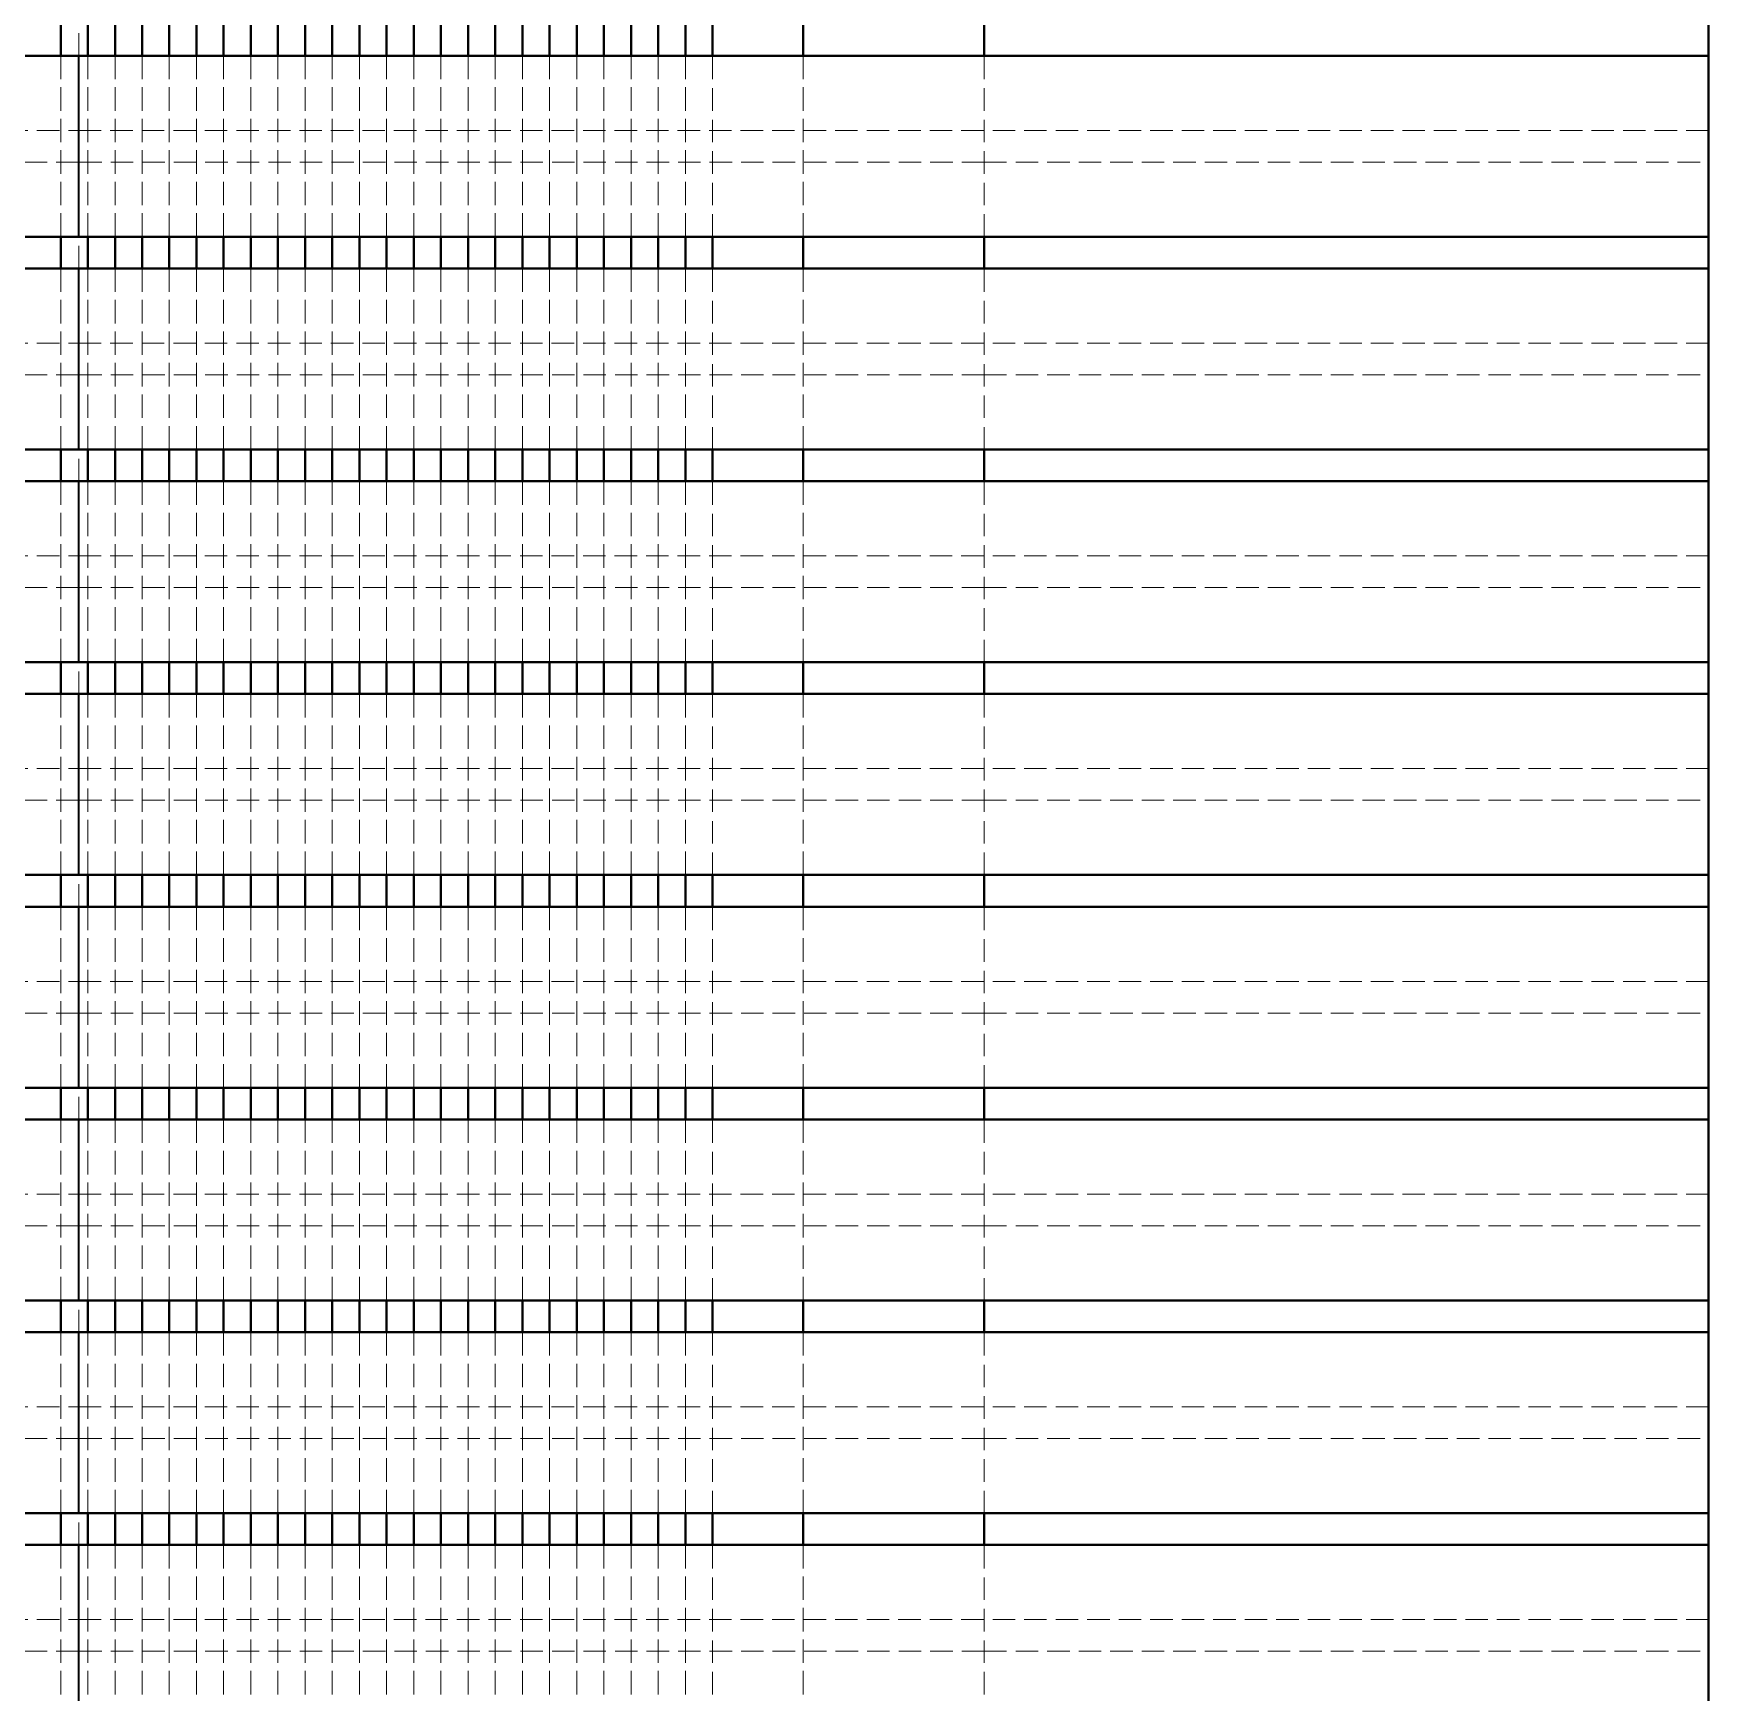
# Model space of a CAD drawing. Header units: millimetres. Extents: x 0 to 630, y 0 to 446.
# Drawn here: x 61.38 to 79.88, y 156.61 to 174.94 of the extents above; entities that cross this region are included whole.
import ezdxf

# ---------------------------------------------------------------- set-up
doc = ezdxf.new("R2010")
doc.units = ezdxf.units.MM
doc.header["$LTSCALE"] = 1.5
doc.linetypes.add('DASHED', pattern=[0.2067, 0.1654, -0.0413])
for name, color, linetype, lineweight, true_color in [('가려진 것(ISO)', 2, 'DASHED', 18, 0xffff00), ('가려진 좁은 것(ISO)', 2, 'DASHED', 18, 0xffff00), ('가시적인 것(ISO)', 3, 'Continuous', 40, 0x00ff00), ('가시적인 좁은 것(ISO)', 3, 'Continuous', 35, 0x00ff00)]:
    doc.layers.add(name, color=color, linetype=linetype, lineweight=lineweight, true_color=true_color)

msp = doc.modelspace()

# ---------------------------------------------------------------- linework, layer by layer
at = {"layer": '가려진 것(ISO)'}
for p, q in [((61.685, 174.694), (61.685, 172.694)), ((61.685, 172.694), (61.685, 174.694)), ((61.985, 174.694), (61.985, 172.694)), ((61.985, 172.694), (61.985, 174.694)), ((62.285, 174.694), (62.285, 172.694)), ((62.285, 172.694), (62.285, 174.694)), ((62.585, 174.694), (62.585, 172.694)), ((62.585, 172.694), (62.585, 174.694)), ((62.885, 174.694), (62.885, 172.694)), ((62.885, 172.694), (62.885, 174.694)), ((63.185, 174.694), (63.185, 172.694)), ((63.185, 172.694), (63.185, 174.694)), ((63.485, 174.694), (63.485, 172.694)), ((63.485, 172.694), (63.485, 174.694)), ((63.785, 174.694), (63.785, 172.694)), ((63.785, 172.694), (63.785, 174.694)), ((64.085, 174.694), (64.085, 172.694)), ((64.085, 172.694), (64.085, 174.694)), ((64.385, 174.694), (64.385, 172.694)), ((64.385, 172.694), (64.385, 174.694)), ((64.685, 174.694), (64.685, 172.694)), ((64.685, 172.694), (64.685, 174.694)), ((64.985, 174.694), (64.985, 172.694)), ((64.985, 172.694), (64.985, 174.694)), ((65.285, 174.694), (65.285, 172.694)), ((65.285, 172.694), (65.285, 174.694)), ((65.585, 174.694), (65.585, 172.694)), ((65.585, 172.694), (65.585, 174.694)), ((65.885, 174.694), (65.885, 172.694)), ((65.885, 172.694), (65.885, 174.694)), ((66.185, 174.694), (66.185, 172.694)), ((66.185, 172.694), (66.185, 174.694)), ((66.485, 174.694), (66.485, 172.694)), ((66.485, 172.694), (66.485, 174.694)), ((66.785, 174.694), (66.785, 172.694)), ((66.785, 172.694), (66.785, 174.694)), ((67.085, 174.694), (67.085, 172.694)), ((67.085, 172.694), (67.085, 174.694)), ((67.385, 174.694), (67.385, 172.694)), ((67.385, 172.694), (67.385, 174.694)), ((67.685, 174.694), (67.685, 172.694)), ((67.685, 172.694), (67.685, 174.694)), ((67.985, 174.694), (67.985, 172.694)), ((67.985, 172.694), (67.985, 174.694)), ((68.285, 174.694), (68.285, 172.694)), ((68.285, 172.694), (68.285, 174.694)), ((68.585, 174.694), (68.585, 172.694)), ((68.585, 172.694), (68.585, 174.694)), ((68.885, 172.694), (68.885, 174.694)), ((69.885, 172.694), (69.885, 174.694)), ((69.885, 174.694), (69.885, 172.694)), ((61.685, 172.344), (61.685, 170.344)), ((61.685, 170.344), (61.685, 172.344)), ((61.985, 172.344), (61.985, 170.344)), ((61.985, 170.344), (61.985, 172.344)), ((62.285, 172.344), (62.285, 170.344)), ((62.285, 170.344), (62.285, 172.344)), ((62.585, 172.344), (62.585, 170.344)), ((62.585, 170.344), (62.585, 172.344)), ((62.885, 172.344), (62.885, 170.344)), ((62.885, 170.344), (62.885, 172.344)), ((63.185, 172.344), (63.185, 170.344)), ((63.185, 170.344), (63.185, 172.344)), ((63.485, 172.344), (63.485, 170.344)), ((63.485, 170.344), (63.485, 172.344)), ((63.785, 172.344), (63.785, 170.344)), ((63.785, 170.344), (63.785, 172.344)), ((64.085, 172.344), (64.085, 170.344)), ((64.085, 170.344), (64.085, 172.344)), ((64.385, 172.344), (64.385, 170.344)), ((64.385, 170.344), (64.385, 172.344)), ((64.685, 172.344), (64.685, 170.344)), ((64.685, 170.344), (64.685, 172.344)), ((64.985, 172.344), (64.985, 170.344)), ((64.985, 170.344), (64.985, 172.344)), ((65.285, 172.344), (65.285, 170.344)), ((65.285, 170.344), (65.285, 172.344)), ((65.585, 172.344), (65.585, 170.344)), ((65.585, 170.344), (65.585, 172.344)), ((65.885, 172.344), (65.885, 170.344)), ((65.885, 170.344), (65.885, 172.344)), ((66.185, 172.344), (66.185, 170.344)), ((66.185, 170.344), (66.185, 172.344)), ((66.485, 172.344), (66.485, 170.344)), ((66.485, 170.344), (66.485, 172.344)), ((66.785, 172.344), (66.785, 170.344)), ((66.785, 170.344), (66.785, 172.344)), ((67.085, 172.344), (67.085, 170.344)), ((67.085, 170.344), (67.085, 172.344)), ((67.385, 172.344), (67.385, 170.344)), ((67.385, 170.344), (67.385, 172.344)), ((67.685, 172.344), (67.685, 170.344)), ((67.685, 170.344), (67.685, 172.344)), ((67.985, 172.344), (67.985, 170.344)), ((67.985, 170.344), (67.985, 172.344)), ((68.285, 172.344), (68.285, 170.344)), ((68.285, 170.344), (68.285, 172.344)), ((68.585, 172.344), (68.585, 170.344)), ((68.585, 170.344), (68.585, 172.344)), ((68.885, 170.344), (68.885, 172.344)), ((69.885, 170.344), (69.885, 172.344)), ((69.885, 172.344), (69.885, 170.344)), ((61.685, 169.994), (61.685, 167.994)), ((61.685, 167.994), (61.685, 169.994)), ((61.985, 169.994), (61.985, 167.994)), ((61.985, 167.994), (61.985, 169.994)), ((62.285, 169.994), (62.285, 167.994)), ((62.285, 167.994), (62.285, 169.994)), ((62.585, 169.994), (62.585, 167.994)), ((62.585, 167.994), (62.585, 169.994)), ((62.885, 169.994), (62.885, 167.994)), ((62.885, 167.994), (62.885, 169.994)), ((63.185, 169.994), (63.185, 167.994)), ((63.185, 167.994), (63.185, 169.994)), ((63.485, 169.994), (63.485, 167.994)), ((63.485, 167.994), (63.485, 169.994)), ((63.785, 169.994), (63.785, 167.994)), ((63.785, 167.994), (63.785, 169.994)), ((64.085, 169.994), (64.085, 167.994)), ((64.085, 167.994), (64.085, 169.994)), ((64.385, 169.994), (64.385, 167.994)), ((64.385, 167.994), (64.385, 169.994)), ((64.685, 169.994), (64.685, 167.994)), ((64.685, 167.994), (64.685, 169.994)), ((64.985, 169.994), (64.985, 167.994)), ((64.985, 167.994), (64.985, 169.994)), ((65.285, 169.994), (65.285, 167.994)), ((65.285, 167.994), (65.285, 169.994)), ((65.585, 169.994), (65.585, 167.994)), ((65.585, 167.994), (65.585, 169.994)), ((65.885, 169.994), (65.885, 167.994)), ((65.885, 167.994), (65.885, 169.994)), ((66.185, 169.994), (66.185, 167.994)), ((66.185, 167.994), (66.185, 169.994)), ((66.485, 169.994), (66.485, 167.994)), ((66.485, 167.994), (66.485, 169.994)), ((66.785, 169.994), (66.785, 167.994)), ((66.785, 167.994), (66.785, 169.994)), ((67.085, 169.994), (67.085, 167.994)), ((67.085, 167.994), (67.085, 169.994)), ((67.385, 169.994), (67.385, 167.994)), ((67.385, 167.994), (67.385, 169.994)), ((67.685, 169.994), (67.685, 167.994)), ((67.685, 167.994), (67.685, 169.994)), ((67.985, 169.994), (67.985, 167.994)), ((67.985, 167.994), (67.985, 169.994)), ((68.285, 169.994), (68.285, 167.994)), ((68.285, 167.994), (68.285, 169.994)), ((68.585, 169.994), (68.585, 167.994)), ((68.585, 167.994), (68.585, 169.994)), ((68.885, 167.994), (68.885, 169.994)), ((69.885, 167.994), (69.885, 169.994)), ((69.885, 169.994), (69.885, 167.994)), ((61.685, 167.644), (61.685, 165.644)), ((61.685, 165.644), (61.685, 167.644)), ((61.985, 167.644), (61.985, 165.644)), ((61.985, 165.644), (61.985, 167.644)), ((62.285, 167.644), (62.285, 165.644)), ((62.285, 165.644), (62.285, 167.644)), ((62.585, 167.644), (62.585, 165.644)), ((62.585, 165.644), (62.585, 167.644)), ((62.885, 167.644), (62.885, 165.644)), ((62.885, 165.644), (62.885, 167.644)), ((63.185, 167.644), (63.185, 165.644)), ((63.185, 165.644), (63.185, 167.644)), ((63.485, 167.644), (63.485, 165.644)), ((63.485, 165.644), (63.485, 167.644)), ((63.785, 167.644), (63.785, 165.644)), ((63.785, 165.644), (63.785, 167.644)), ((64.085, 167.644), (64.085, 165.644)), ((64.085, 165.644), (64.085, 167.644)), ((64.385, 167.644), (64.385, 165.644)), ((64.385, 165.644), (64.385, 167.644)), ((64.685, 167.644), (64.685, 165.644)), ((64.685, 165.644), (64.685, 167.644)), ((64.985, 167.644), (64.985, 165.644)), ((64.985, 165.644), (64.985, 167.644)), ((65.285, 167.644), (65.285, 165.644)), ((65.285, 165.644), (65.285, 167.644)), ((65.585, 167.644), (65.585, 165.644)), ((65.585, 165.644), (65.585, 167.644)), ((65.885, 167.644), (65.885, 165.644)), ((65.885, 165.644), (65.885, 167.644)), ((66.185, 167.644), (66.185, 165.644)), ((66.185, 165.644), (66.185, 167.644)), ((66.485, 167.644), (66.485, 165.644)), ((66.485, 165.644), (66.485, 167.644)), ((66.785, 167.644), (66.785, 165.644)), ((66.785, 165.644), (66.785, 167.644)), ((67.085, 167.644), (67.085, 165.644)), ((67.085, 165.644), (67.085, 167.644)), ((67.385, 167.644), (67.385, 165.644)), ((67.385, 165.644), (67.385, 167.644)), ((67.685, 167.644), (67.685, 165.644)), ((67.685, 165.644), (67.685, 167.644)), ((67.985, 167.644), (67.985, 165.644)), ((67.985, 165.644), (67.985, 167.644)), ((68.285, 167.644), (68.285, 165.644)), ((68.285, 165.644), (68.285, 167.644)), ((68.585, 167.644), (68.585, 165.644)), ((68.585, 165.644), (68.585, 167.644)), ((68.885, 165.644), (68.885, 167.644)), ((69.885, 165.644), (69.885, 167.644)), ((69.885, 167.644), (69.885, 165.644)), ((61.685, 165.294), (61.685, 163.294)), ((61.685, 163.294), (61.685, 165.294)), ((61.985, 165.294), (61.985, 163.294)), ((61.985, 163.294), (61.985, 165.294)), ((62.285, 165.294), (62.285, 163.294)), ((62.285, 163.294), (62.285, 165.294)), ((62.585, 165.294), (62.585, 163.294)), ((62.585, 163.294), (62.585, 165.294)), ((62.885, 165.294), (62.885, 163.294)), ((62.885, 163.294), (62.885, 165.294)), ((63.185, 165.294), (63.185, 163.294)), ((63.185, 163.294), (63.185, 165.294)), ((63.485, 165.294), (63.485, 163.294)), ((63.485, 163.294), (63.485, 165.294)), ((63.785, 165.294), (63.785, 163.294)), ((63.785, 163.294), (63.785, 165.294)), ((64.085, 165.294), (64.085, 163.294)), ((64.085, 163.294), (64.085, 165.294)), ((64.385, 165.294), (64.385, 163.294)), ((64.385, 163.294), (64.385, 165.294)), ((64.685, 165.294), (64.685, 163.294)), ((64.685, 163.294), (64.685, 165.294)), ((64.985, 165.294), (64.985, 163.294)), ((64.985, 163.294), (64.985, 165.294)), ((65.285, 165.294), (65.285, 163.294)), ((65.285, 163.294), (65.285, 165.294)), ((65.585, 165.294), (65.585, 163.294)), ((65.585, 163.294), (65.585, 165.294)), ((65.885, 165.294), (65.885, 163.294)), ((65.885, 163.294), (65.885, 165.294)), ((66.185, 165.294), (66.185, 163.294)), ((66.185, 163.294), (66.185, 165.294)), ((66.485, 165.294), (66.485, 163.294)), ((66.485, 163.294), (66.485, 165.294)), ((66.785, 165.294), (66.785, 163.294)), ((66.785, 163.294), (66.785, 165.294)), ((67.085, 165.294), (67.085, 163.294)), ((67.085, 163.294), (67.085, 165.294)), ((67.385, 165.294), (67.385, 163.294)), ((67.385, 163.294), (67.385, 165.294)), ((67.685, 165.294), (67.685, 163.294)), ((67.685, 163.294), (67.685, 165.294)), ((67.985, 165.294), (67.985, 163.294)), ((67.985, 163.294), (67.985, 165.294)), ((68.285, 165.294), (68.285, 163.294)), ((68.285, 163.294), (68.285, 165.294)), ((68.585, 165.294), (68.585, 163.294)), ((68.585, 163.294), (68.585, 165.294)), ((68.885, 163.294), (68.885, 165.294)), ((69.885, 163.294), (69.885, 165.294)), ((69.885, 165.294), (69.885, 163.294)), ((61.685, 162.944), (61.685, 160.944)), ((61.685, 160.944), (61.685, 162.944)), ((61.985, 162.944), (61.985, 160.944)), ((61.985, 160.944), (61.985, 162.944)), ((62.285, 162.944), (62.285, 160.944)), ((62.285, 160.944), (62.285, 162.944)), ((62.585, 162.944), (62.585, 160.944)), ((62.585, 160.944), (62.585, 162.944)), ((62.885, 162.944), (62.885, 160.944)), ((62.885, 160.944), (62.885, 162.944)), ((63.185, 162.944), (63.185, 160.944)), ((63.185, 160.944), (63.185, 162.944)), ((63.485, 162.944), (63.485, 160.944)), ((63.485, 160.944), (63.485, 162.944)), ((63.785, 162.944), (63.785, 160.944)), ((63.785, 160.944), (63.785, 162.944)), ((64.085, 162.944), (64.085, 160.944)), ((64.085, 160.944), (64.085, 162.944)), ((64.385, 162.944), (64.385, 160.944)), ((64.385, 160.944), (64.385, 162.944)), ((64.685, 162.944), (64.685, 160.944)), ((64.685, 160.944), (64.685, 162.944)), ((64.985, 162.944), (64.985, 160.944)), ((64.985, 160.944), (64.985, 162.944)), ((65.285, 162.944), (65.285, 160.944)), ((65.285, 160.944), (65.285, 162.944)), ((65.585, 162.944), (65.585, 160.944)), ((65.585, 160.944), (65.585, 162.944)), ((65.885, 162.944), (65.885, 160.944)), ((65.885, 160.944), (65.885, 162.944)), ((66.185, 162.944), (66.185, 160.944)), ((66.185, 160.944), (66.185, 162.944)), ((66.485, 162.944), (66.485, 160.944)), ((66.485, 160.944), (66.485, 162.944)), ((66.785, 162.944), (66.785, 160.944)), ((66.785, 160.944), (66.785, 162.944)), ((67.085, 162.944), (67.085, 160.944)), ((67.085, 160.944), (67.085, 162.944)), ((67.385, 162.944), (67.385, 160.944)), ((67.385, 160.944), (67.385, 162.944)), ((67.685, 162.944), (67.685, 160.944)), ((67.685, 160.944), (67.685, 162.944)), ((67.985, 162.944), (67.985, 160.944)), ((67.985, 160.944), (67.985, 162.944)), ((68.285, 162.944), (68.285, 160.944)), ((68.285, 160.944), (68.285, 162.944)), ((68.585, 162.944), (68.585, 160.944)), ((68.585, 160.944), (68.585, 162.944)), ((68.885, 160.944), (68.885, 162.944)), ((69.885, 160.944), (69.885, 162.944)), ((69.885, 162.944), (69.885, 160.944)), ((61.685, 160.594), (61.685, 158.594)), ((61.685, 158.594), (61.685, 160.594)), ((61.985, 160.594), (61.985, 158.594)), ((61.985, 158.594), (61.985, 160.594)), ((62.285, 160.594), (62.285, 158.594)), ((62.285, 158.594), (62.285, 160.594)), ((62.585, 160.594), (62.585, 158.594)), ((62.585, 158.594), (62.585, 160.594)), ((62.885, 160.594), (62.885, 158.594)), ((62.885, 158.594), (62.885, 160.594)), ((63.185, 160.594), (63.185, 158.594)), ((63.185, 158.594), (63.185, 160.594)), ((63.485, 160.594), (63.485, 158.594)), ((63.485, 158.594), (63.485, 160.594)), ((63.785, 160.594), (63.785, 158.594)), ((63.785, 158.594), (63.785, 160.594)), ((64.085, 160.594), (64.085, 158.594)), ((64.085, 158.594), (64.085, 160.594)), ((64.385, 160.594), (64.385, 158.594)), ((64.385, 158.594), (64.385, 160.594)), ((64.685, 160.594), (64.685, 158.594)), ((64.685, 158.594), (64.685, 160.594)), ((64.985, 160.594), (64.985, 158.594)), ((64.985, 158.594), (64.985, 160.594)), ((65.285, 160.594), (65.285, 158.594)), ((65.285, 158.594), (65.285, 160.594)), ((65.585, 160.594), (65.585, 158.594)), ((65.585, 158.594), (65.585, 160.594)), ((65.885, 160.594), (65.885, 158.594)), ((65.885, 158.594), (65.885, 160.594)), ((66.185, 160.594), (66.185, 158.594)), ((66.185, 158.594), (66.185, 160.594)), ((66.485, 160.594), (66.485, 158.594)), ((66.485, 158.594), (66.485, 160.594)), ((66.785, 160.594), (66.785, 158.594)), ((66.785, 158.594), (66.785, 160.594)), ((67.085, 160.594), (67.085, 158.594)), ((67.085, 158.594), (67.085, 160.594)), ((67.385, 160.594), (67.385, 158.594)), ((67.385, 158.594), (67.385, 160.594)), ((67.685, 160.594), (67.685, 158.594)), ((67.685, 158.594), (67.685, 160.594)), ((67.985, 160.594), (67.985, 158.594)), ((67.985, 158.594), (67.985, 160.594)), ((68.285, 160.594), (68.285, 158.594)), ((68.285, 158.594), (68.285, 160.594)), ((68.585, 160.594), (68.585, 158.594)), ((68.585, 158.594), (68.585, 160.594)), ((68.885, 158.594), (68.885, 160.594)), ((69.885, 158.594), (69.885, 160.594)), ((69.885, 160.594), (69.885, 158.594)), ((61.685, 158.244), (61.685, 156.244)), ((61.685, 156.244), (61.685, 158.244)), ((61.985, 158.244), (61.985, 156.244)), ((61.985, 156.244), (61.985, 158.244)), ((62.285, 158.244), (62.285, 156.244)), ((62.285, 156.244), (62.285, 158.244)), ((62.585, 158.244), (62.585, 156.244)), ((62.585, 156.244), (62.585, 158.244)), ((62.885, 158.244), (62.885, 156.244)), ((62.885, 156.244), (62.885, 158.244)), ((63.185, 158.244), (63.185, 156.244)), ((63.185, 156.244), (63.185, 158.244)), ((63.485, 158.244), (63.485, 156.244)), ((63.485, 156.244), (63.485, 158.244)), ((63.785, 158.244), (63.785, 156.244)), ((63.785, 156.244), (63.785, 158.244)), ((64.085, 158.244), (64.085, 156.244)), ((64.085, 156.244), (64.085, 158.244)), ((64.385, 158.244), (64.385, 156.244)), ((64.385, 156.244), (64.385, 158.244)), ((64.685, 158.244), (64.685, 156.244)), ((64.685, 156.244), (64.685, 158.244)), ((64.985, 158.244), (64.985, 156.244)), ((64.985, 156.244), (64.985, 158.244)), ((65.285, 158.244), (65.285, 156.244)), ((65.285, 156.244), (65.285, 158.244)), ((65.585, 158.244), (65.585, 156.244)), ((65.585, 156.244), (65.585, 158.244)), ((65.885, 158.244), (65.885, 156.244)), ((65.885, 156.244), (65.885, 158.244)), ((66.185, 158.244), (66.185, 156.244)), ((66.185, 156.244), (66.185, 158.244)), ((66.485, 158.244), (66.485, 156.244)), ((66.485, 156.244), (66.485, 158.244)), ((66.785, 158.244), (66.785, 156.244)), ((66.785, 156.244), (66.785, 158.244)), ((67.085, 158.244), (67.085, 156.244)), ((67.085, 156.244), (67.085, 158.244)), ((67.385, 158.244), (67.385, 156.244)), ((67.385, 156.244), (67.385, 158.244)), ((67.685, 158.244), (67.685, 156.244)), ((67.685, 156.244), (67.685, 158.244)), ((67.985, 158.244), (67.985, 156.244)), ((67.985, 156.244), (67.985, 158.244)), ((68.285, 158.244), (68.285, 156.244)), ((68.285, 156.244), (68.285, 158.244)), ((68.585, 158.244), (68.585, 156.244)), ((68.585, 156.244), (68.585, 158.244)), ((68.885, 156.244), (68.885, 158.244)), ((69.885, 156.244), (69.885, 158.244)), ((69.885, 158.244), (69.885, 156.244))]:
    msp.add_line(p, q, dxfattribs=at)
at = {"layer": '가려진 것(ISO)', "color": 1, "true_color": 0xff0000}
for p, q in [((71.885, 172.694), (71.885, 174.694)), ((40.885, 173.869), (61.885, 173.869)), ((61.885, 173.869), (71.885, 173.869)), ((79.885, 173.869), (71.885, 173.869)), ((61.885, 173.519), (40.885, 173.519)), ((71.885, 173.519), (61.885, 173.519)), ((71.885, 173.519), (79.885, 173.519)), ((71.885, 170.344), (71.885, 172.344)), ((40.885, 171.519), (61.885, 171.519)), ((61.885, 171.519), (71.885, 171.519)), ((79.885, 171.519), (71.885, 171.519)), ((61.885, 171.169), (40.885, 171.169)), ((71.885, 171.169), (61.885, 171.169)), ((71.885, 171.169), (79.885, 171.169)), ((71.885, 167.994), (71.885, 169.994)), ((40.885, 169.169), (61.885, 169.169)), ((61.885, 169.169), (71.885, 169.169)), ((79.885, 169.169), (71.885, 169.169)), ((61.885, 168.819), (40.885, 168.819)), ((71.885, 168.819), (61.885, 168.819)), ((71.885, 168.819), (79.885, 168.819)), ((71.885, 165.644), (71.885, 167.644)), ((40.885, 166.819), (61.885, 166.819)), ((61.885, 166.819), (71.885, 166.819)), ((79.885, 166.819), (71.885, 166.819)), ((61.885, 166.469), (40.885, 166.469)), ((71.885, 166.469), (61.885, 166.469)), ((71.885, 166.469), (79.885, 166.469)), ((71.885, 163.294), (71.885, 165.294)), ((40.885, 164.469), (61.885, 164.469)), ((61.885, 164.469), (71.885, 164.469)), ((79.885, 164.469), (71.885, 164.469)), ((61.885, 164.119), (40.885, 164.119)), ((71.885, 164.119), (61.885, 164.119)), ((71.885, 164.119), (79.885, 164.119)), ((71.885, 160.944), (71.885, 162.944)), ((40.885, 162.119), (61.885, 162.119)), ((61.885, 162.119), (71.885, 162.119)), ((79.885, 162.119), (71.885, 162.119)), ((61.885, 161.769), (40.885, 161.769)), ((71.885, 161.769), (61.885, 161.769)), ((71.885, 161.769), (79.885, 161.769)), ((71.885, 158.594), (71.885, 160.594)), ((40.885, 159.769), (61.885, 159.769)), ((61.885, 159.769), (71.885, 159.769)), ((79.885, 159.769), (71.885, 159.769)), ((61.885, 159.419), (40.885, 159.419)), ((71.885, 159.419), (61.885, 159.419)), ((71.885, 159.419), (79.885, 159.419)), ((71.885, 156.244), (71.885, 158.244)), ((40.885, 157.419), (61.885, 157.419)), ((61.885, 157.419), (71.885, 157.419)), ((79.885, 157.419), (71.885, 157.419)), ((61.885, 157.069), (40.885, 157.069)), ((71.885, 157.069), (61.885, 157.069)), ((71.885, 157.069), (79.885, 157.069))]:
    msp.add_line(p, q, dxfattribs=at)
at = {"layer": '가려진 좁은 것(ISO)', "color": 1, "true_color": 0xff0000}
for p, q in [((61.885, 174.694), (61.885, 175.044)), ((61.885, 172.344), (61.885, 172.694)), ((61.885, 169.994), (61.885, 170.344)), ((61.885, 167.644), (61.885, 167.994)), ((61.885, 165.294), (61.885, 165.644)), ((61.885, 162.944), (61.885, 163.294)), ((61.885, 160.594), (61.885, 160.944)), ((61.885, 158.244), (61.885, 158.594))]:
    msp.add_line(p, q, dxfattribs=at)
at = {"layer": '가시적인 것(ISO)'}
for p, q in [((61.685, 175.044), (61.685, 174.694)), ((61.685, 174.694), (61.685, 175.044)), ((61.985, 175.044), (61.985, 174.694)), ((61.985, 174.694), (61.985, 175.044)), ((62.285, 175.044), (62.285, 174.694)), ((62.285, 174.694), (62.285, 175.044)), ((62.585, 175.044), (62.585, 174.694)), ((62.585, 174.694), (62.585, 175.044)), ((62.885, 175.044), (62.885, 174.694)), ((62.885, 174.694), (62.885, 175.044)), ((63.185, 175.044), (63.185, 174.694)), ((63.185, 174.694), (63.185, 175.044)), ((63.485, 175.044), (63.485, 174.694)), ((63.485, 174.694), (63.485, 175.044)), ((63.785, 175.044), (63.785, 174.694)), ((63.785, 174.694), (63.785, 175.044)), ((64.085, 175.044), (64.085, 174.694)), ((64.085, 174.694), (64.085, 175.044)), ((64.385, 175.044), (64.385, 174.694)), ((64.385, 174.694), (64.385, 175.044)), ((64.685, 175.044), (64.685, 174.694)), ((64.685, 174.694), (64.685, 175.044)), ((64.985, 175.044), (64.985, 174.694)), ((64.985, 174.694), (64.985, 175.044)), ((65.285, 175.044), (65.285, 174.694)), ((65.285, 174.694), (65.285, 175.044)), ((65.585, 175.044), (65.585, 174.694)), ((65.585, 174.694), (65.585, 175.044)), ((65.885, 175.044), (65.885, 174.694)), ((65.885, 174.694), (65.885, 175.044)), ((66.185, 175.044), (66.185, 174.694)), ((66.185, 174.694), (66.185, 175.044)), ((66.485, 175.044), (66.485, 174.694)), ((66.485, 174.694), (66.485, 175.044)), ((66.785, 175.044), (66.785, 174.694)), ((66.785, 174.694), (66.785, 175.044)), ((67.085, 175.044), (67.085, 174.694)), ((67.085, 174.694), (67.085, 175.044)), ((67.385, 175.044), (67.385, 174.694)), ((67.385, 174.694), (67.385, 175.044)), ((67.685, 175.044), (67.685, 174.694)), ((67.685, 174.694), (67.685, 175.044)), ((67.985, 175.044), (67.985, 174.694)), ((67.985, 174.694), (67.985, 175.044)), ((68.285, 175.044), (68.285, 174.694)), ((68.285, 174.694), (68.285, 175.044)), ((68.585, 175.044), (68.585, 174.694)), ((68.585, 174.694), (68.585, 175.044)), ((68.885, 174.694), (68.885, 175.044)), ((69.885, 174.694), (69.885, 175.044)), ((69.885, 175.044), (69.885, 174.694)), ((71.885, 174.835), (71.885, 174.694)), ((61.685, 172.694), (61.685, 172.344)), ((61.685, 172.344), (61.685, 172.694)), ((61.985, 172.694), (61.985, 172.344)), ((61.985, 172.344), (61.985, 172.694)), ((62.285, 172.694), (62.285, 172.344)), ((62.285, 172.344), (62.285, 172.694)), ((62.585, 172.694), (62.585, 172.344)), ((62.585, 172.344), (62.585, 172.694)), ((62.885, 172.694), (62.885, 172.344)), ((62.885, 172.344), (62.885, 172.694)), ((63.185, 172.694), (63.185, 172.344)), ((63.185, 172.344), (63.185, 172.694)), ((63.485, 172.694), (63.485, 172.344)), ((63.485, 172.344), (63.485, 172.694)), ((63.785, 172.694), (63.785, 172.344)), ((63.785, 172.344), (63.785, 172.694)), ((64.085, 172.694), (64.085, 172.344)), ((64.085, 172.344), (64.085, 172.694)), ((64.385, 172.694), (64.385, 172.344)), ((64.385, 172.344), (64.385, 172.694)), ((64.685, 172.694), (64.685, 172.344)), ((64.685, 172.344), (64.685, 172.694)), ((64.985, 172.694), (64.985, 172.344)), ((64.985, 172.344), (64.985, 172.694)), ((65.285, 172.694), (65.285, 172.344)), ((65.285, 172.344), (65.285, 172.694)), ((65.585, 172.694), (65.585, 172.344)), ((65.585, 172.344), (65.585, 172.694)), ((65.885, 172.694), (65.885, 172.344)), ((65.885, 172.344), (65.885, 172.694)), ((66.185, 172.694), (66.185, 172.344)), ((66.185, 172.344), (66.185, 172.694)), ((66.485, 172.694), (66.485, 172.344)), ((66.485, 172.344), (66.485, 172.694)), ((66.785, 172.694), (66.785, 172.344)), ((66.785, 172.344), (66.785, 172.694)), ((67.085, 172.694), (67.085, 172.344)), ((67.085, 172.344), (67.085, 172.694)), ((67.385, 172.694), (67.385, 172.344)), ((67.385, 172.344), (67.385, 172.694)), ((67.685, 172.694), (67.685, 172.344)), ((67.685, 172.344), (67.685, 172.694)), ((67.985, 172.694), (67.985, 172.344)), ((67.985, 172.344), (67.985, 172.694)), ((68.285, 172.694), (68.285, 172.344)), ((68.285, 172.344), (68.285, 172.694)), ((68.585, 172.694), (68.585, 172.344)), ((68.585, 172.344), (68.585, 172.694)), ((68.885, 172.344), (68.885, 172.694)), ((69.885, 172.344), (69.885, 172.694)), ((69.885, 172.694), (69.885, 172.344)), ((71.885, 172.485), (71.885, 172.344)), ((61.685, 170.344), (61.685, 169.994)), ((61.685, 169.994), (61.685, 170.344)), ((61.985, 170.344), (61.985, 169.994)), ((61.985, 169.994), (61.985, 170.344)), ((62.285, 170.344), (62.285, 169.994)), ((62.285, 169.994), (62.285, 170.344)), ((62.585, 170.344), (62.585, 169.994)), ((62.585, 169.994), (62.585, 170.344)), ((62.885, 170.344), (62.885, 169.994)), ((62.885, 169.994), (62.885, 170.344)), ((63.185, 170.344), (63.185, 169.994)), ((63.185, 169.994), (63.185, 170.344)), ((63.485, 170.344), (63.485, 169.994)), ((63.485, 169.994), (63.485, 170.344)), ((63.785, 170.344), (63.785, 169.994)), ((63.785, 169.994), (63.785, 170.344)), ((64.085, 170.344), (64.085, 169.994)), ((64.085, 169.994), (64.085, 170.344)), ((64.385, 170.344), (64.385, 169.994)), ((64.385, 169.994), (64.385, 170.344)), ((64.685, 170.344), (64.685, 169.994)), ((64.685, 169.994), (64.685, 170.344)), ((64.985, 170.344), (64.985, 169.994)), ((64.985, 169.994), (64.985, 170.344)), ((65.285, 170.344), (65.285, 169.994)), ((65.285, 169.994), (65.285, 170.344)), ((65.585, 170.344), (65.585, 169.994)), ((65.585, 169.994), (65.585, 170.344)), ((65.885, 170.344), (65.885, 169.994)), ((65.885, 169.994), (65.885, 170.344)), ((66.185, 170.344), (66.185, 169.994)), ((66.185, 169.994), (66.185, 170.344)), ((66.485, 170.344), (66.485, 169.994)), ((66.485, 169.994), (66.485, 170.344)), ((66.785, 170.344), (66.785, 169.994)), ((66.785, 169.994), (66.785, 170.344)), ((67.085, 170.344), (67.085, 169.994)), ((67.085, 169.994), (67.085, 170.344)), ((67.385, 170.344), (67.385, 169.994)), ((67.385, 169.994), (67.385, 170.344)), ((67.685, 170.344), (67.685, 169.994)), ((67.685, 169.994), (67.685, 170.344)), ((67.985, 170.344), (67.985, 169.994)), ((67.985, 169.994), (67.985, 170.344)), ((68.285, 170.344), (68.285, 169.994)), ((68.285, 169.994), (68.285, 170.344)), ((68.585, 170.344), (68.585, 169.994)), ((68.585, 169.994), (68.585, 170.344)), ((68.885, 169.994), (68.885, 170.344)), ((69.885, 169.994), (69.885, 170.344)), ((69.885, 170.344), (69.885, 169.994)), ((71.885, 170.135), (71.885, 169.994)), ((61.685, 167.994), (61.685, 167.644)), ((61.685, 167.644), (61.685, 167.994)), ((61.985, 167.994), (61.985, 167.644)), ((61.985, 167.644), (61.985, 167.994)), ((62.285, 167.994), (62.285, 167.644)), ((62.285, 167.644), (62.285, 167.994)), ((62.585, 167.994), (62.585, 167.644)), ((62.585, 167.644), (62.585, 167.994)), ((62.885, 167.994), (62.885, 167.644)), ((62.885, 167.644), (62.885, 167.994)), ((63.185, 167.994), (63.185, 167.644)), ((63.185, 167.644), (63.185, 167.994)), ((63.485, 167.994), (63.485, 167.644)), ((63.485, 167.644), (63.485, 167.994)), ((63.785, 167.994), (63.785, 167.644)), ((63.785, 167.644), (63.785, 167.994)), ((64.085, 167.994), (64.085, 167.644)), ((64.085, 167.644), (64.085, 167.994)), ((64.385, 167.994), (64.385, 167.644)), ((64.385, 167.644), (64.385, 167.994)), ((64.685, 167.994), (64.685, 167.644)), ((64.685, 167.644), (64.685, 167.994)), ((64.985, 167.994), (64.985, 167.644)), ((64.985, 167.644), (64.985, 167.994)), ((65.285, 167.994), (65.285, 167.644)), ((65.285, 167.644), (65.285, 167.994)), ((65.585, 167.994), (65.585, 167.644)), ((65.585, 167.644), (65.585, 167.994)), ((65.885, 167.994), (65.885, 167.644)), ((65.885, 167.644), (65.885, 167.994)), ((66.185, 167.994), (66.185, 167.644)), ((66.185, 167.644), (66.185, 167.994)), ((66.485, 167.994), (66.485, 167.644)), ((66.485, 167.644), (66.485, 167.994)), ((66.785, 167.994), (66.785, 167.644)), ((66.785, 167.644), (66.785, 167.994)), ((67.085, 167.994), (67.085, 167.644)), ((67.085, 167.644), (67.085, 167.994)), ((67.385, 167.994), (67.385, 167.644)), ((67.385, 167.644), (67.385, 167.994)), ((67.685, 167.994), (67.685, 167.644)), ((67.685, 167.644), (67.685, 167.994)), ((67.985, 167.994), (67.985, 167.644)), ((67.985, 167.644), (67.985, 167.994)), ((68.285, 167.994), (68.285, 167.644)), ((68.285, 167.644), (68.285, 167.994)), ((68.585, 167.994), (68.585, 167.644)), ((68.585, 167.644), (68.585, 167.994)), ((68.885, 167.644), (68.885, 167.994)), ((69.885, 167.644), (69.885, 167.994)), ((69.885, 167.994), (69.885, 167.644)), ((71.885, 167.785), (71.885, 167.644)), ((61.685, 165.644), (61.685, 165.294)), ((61.685, 165.294), (61.685, 165.644)), ((61.985, 165.644), (61.985, 165.294)), ((61.985, 165.294), (61.985, 165.644)), ((62.285, 165.644), (62.285, 165.294)), ((62.285, 165.294), (62.285, 165.644)), ((62.585, 165.644), (62.585, 165.294)), ((62.585, 165.294), (62.585, 165.644)), ((62.885, 165.644), (62.885, 165.294)), ((62.885, 165.294), (62.885, 165.644)), ((63.185, 165.644), (63.185, 165.294)), ((63.185, 165.294), (63.185, 165.644)), ((63.485, 165.644), (63.485, 165.294)), ((63.485, 165.294), (63.485, 165.644)), ((63.785, 165.644), (63.785, 165.294)), ((63.785, 165.294), (63.785, 165.644)), ((64.085, 165.644), (64.085, 165.294)), ((64.085, 165.294), (64.085, 165.644)), ((64.385, 165.644), (64.385, 165.294)), ((64.385, 165.294), (64.385, 165.644)), ((64.685, 165.644), (64.685, 165.294)), ((64.685, 165.294), (64.685, 165.644)), ((64.985, 165.644), (64.985, 165.294)), ((64.985, 165.294), (64.985, 165.644)), ((65.285, 165.644), (65.285, 165.294)), ((65.285, 165.294), (65.285, 165.644)), ((65.585, 165.644), (65.585, 165.294)), ((65.585, 165.294), (65.585, 165.644)), ((65.885, 165.644), (65.885, 165.294)), ((65.885, 165.294), (65.885, 165.644)), ((66.185, 165.644), (66.185, 165.294)), ((66.185, 165.294), (66.185, 165.644)), ((66.485, 165.644), (66.485, 165.294)), ((66.485, 165.294), (66.485, 165.644)), ((66.785, 165.644), (66.785, 165.294)), ((66.785, 165.294), (66.785, 165.644)), ((67.085, 165.644), (67.085, 165.294)), ((67.085, 165.294), (67.085, 165.644)), ((67.385, 165.644), (67.385, 165.294)), ((67.385, 165.294), (67.385, 165.644)), ((67.685, 165.644), (67.685, 165.294)), ((67.685, 165.294), (67.685, 165.644)), ((67.985, 165.644), (67.985, 165.294)), ((67.985, 165.294), (67.985, 165.644)), ((68.285, 165.644), (68.285, 165.294)), ((68.285, 165.294), (68.285, 165.644)), ((68.585, 165.644), (68.585, 165.294)), ((68.585, 165.294), (68.585, 165.644)), ((68.885, 165.294), (68.885, 165.644)), ((69.885, 165.294), (69.885, 165.644)), ((69.885, 165.644), (69.885, 165.294)), ((71.885, 165.435), (71.885, 165.294)), ((61.685, 163.294), (61.685, 162.944)), ((61.685, 162.944), (61.685, 163.294)), ((61.985, 163.294), (61.985, 162.944)), ((61.985, 162.944), (61.985, 163.294)), ((62.285, 163.294), (62.285, 162.944)), ((62.285, 162.944), (62.285, 163.294)), ((62.585, 163.294), (62.585, 162.944)), ((62.585, 162.944), (62.585, 163.294)), ((62.885, 163.294), (62.885, 162.944)), ((62.885, 162.944), (62.885, 163.294)), ((63.185, 163.294), (63.185, 162.944)), ((63.185, 162.944), (63.185, 163.294)), ((63.485, 163.294), (63.485, 162.944)), ((63.485, 162.944), (63.485, 163.294)), ((63.785, 163.294), (63.785, 162.944)), ((63.785, 162.944), (63.785, 163.294)), ((64.085, 163.294), (64.085, 162.944)), ((64.085, 162.944), (64.085, 163.294)), ((64.385, 163.294), (64.385, 162.944)), ((64.385, 162.944), (64.385, 163.294)), ((64.685, 163.294), (64.685, 162.944)), ((64.685, 162.944), (64.685, 163.294)), ((64.985, 163.294), (64.985, 162.944)), ((64.985, 162.944), (64.985, 163.294)), ((65.285, 163.294), (65.285, 162.944)), ((65.285, 162.944), (65.285, 163.294)), ((65.585, 163.294), (65.585, 162.944)), ((65.585, 162.944), (65.585, 163.294)), ((65.885, 163.294), (65.885, 162.944)), ((65.885, 162.944), (65.885, 163.294)), ((66.185, 163.294), (66.185, 162.944)), ((66.185, 162.944), (66.185, 163.294)), ((66.485, 163.294), (66.485, 162.944)), ((66.485, 162.944), (66.485, 163.294)), ((66.785, 163.294), (66.785, 162.944)), ((66.785, 162.944), (66.785, 163.294)), ((67.085, 163.294), (67.085, 162.944)), ((67.085, 162.944), (67.085, 163.294)), ((67.385, 163.294), (67.385, 162.944)), ((67.385, 162.944), (67.385, 163.294)), ((67.685, 163.294), (67.685, 162.944)), ((67.685, 162.944), (67.685, 163.294)), ((67.985, 163.294), (67.985, 162.944)), ((67.985, 162.944), (67.985, 163.294)), ((68.285, 163.294), (68.285, 162.944)), ((68.285, 162.944), (68.285, 163.294)), ((68.585, 163.294), (68.585, 162.944)), ((68.585, 162.944), (68.585, 163.294)), ((68.885, 162.944), (68.885, 163.294)), ((69.885, 162.944), (69.885, 163.294)), ((69.885, 163.294), (69.885, 162.944)), ((71.885, 163.085), (71.885, 162.944)), ((61.685, 160.944), (61.685, 160.594)), ((61.685, 160.594), (61.685, 160.944)), ((61.985, 160.944), (61.985, 160.594)), ((61.985, 160.594), (61.985, 160.944)), ((62.285, 160.944), (62.285, 160.594)), ((62.285, 160.594), (62.285, 160.944)), ((62.585, 160.944), (62.585, 160.594)), ((62.585, 160.594), (62.585, 160.944)), ((62.885, 160.944), (62.885, 160.594)), ((62.885, 160.594), (62.885, 160.944)), ((63.185, 160.944), (63.185, 160.594)), ((63.185, 160.594), (63.185, 160.944)), ((63.485, 160.944), (63.485, 160.594)), ((63.485, 160.594), (63.485, 160.944)), ((63.785, 160.944), (63.785, 160.594)), ((63.785, 160.594), (63.785, 160.944)), ((64.085, 160.944), (64.085, 160.594)), ((64.085, 160.594), (64.085, 160.944)), ((64.385, 160.944), (64.385, 160.594)), ((64.385, 160.594), (64.385, 160.944)), ((64.685, 160.944), (64.685, 160.594)), ((64.685, 160.594), (64.685, 160.944)), ((64.985, 160.944), (64.985, 160.594)), ((64.985, 160.594), (64.985, 160.944)), ((65.285, 160.944), (65.285, 160.594)), ((65.285, 160.594), (65.285, 160.944)), ((65.585, 160.944), (65.585, 160.594)), ((65.585, 160.594), (65.585, 160.944)), ((65.885, 160.944), (65.885, 160.594)), ((65.885, 160.594), (65.885, 160.944)), ((66.185, 160.944), (66.185, 160.594)), ((66.185, 160.594), (66.185, 160.944)), ((66.485, 160.944), (66.485, 160.594)), ((66.485, 160.594), (66.485, 160.944)), ((66.785, 160.944), (66.785, 160.594)), ((66.785, 160.594), (66.785, 160.944)), ((67.085, 160.944), (67.085, 160.594)), ((67.085, 160.594), (67.085, 160.944)), ((67.385, 160.944), (67.385, 160.594)), ((67.385, 160.594), (67.385, 160.944)), ((67.685, 160.944), (67.685, 160.594)), ((67.685, 160.594), (67.685, 160.944)), ((67.985, 160.944), (67.985, 160.594)), ((67.985, 160.594), (67.985, 160.944)), ((68.285, 160.944), (68.285, 160.594)), ((68.285, 160.594), (68.285, 160.944)), ((68.585, 160.944), (68.585, 160.594)), ((68.585, 160.594), (68.585, 160.944)), ((68.885, 160.594), (68.885, 160.944)), ((69.885, 160.594), (69.885, 160.944)), ((69.885, 160.944), (69.885, 160.594)), ((71.885, 160.735), (71.885, 160.594)), ((61.685, 158.594), (61.685, 158.244)), ((61.685, 158.244), (61.685, 158.594)), ((61.985, 158.594), (61.985, 158.244)), ((61.985, 158.244), (61.985, 158.594)), ((62.285, 158.594), (62.285, 158.244)), ((62.285, 158.244), (62.285, 158.594)), ((62.585, 158.594), (62.585, 158.244)), ((62.585, 158.244), (62.585, 158.594)), ((62.885, 158.594), (62.885, 158.244)), ((62.885, 158.244), (62.885, 158.594)), ((63.185, 158.594), (63.185, 158.244)), ((63.185, 158.244), (63.185, 158.594)), ((63.485, 158.594), (63.485, 158.244)), ((63.485, 158.244), (63.485, 158.594)), ((63.785, 158.594), (63.785, 158.244)), ((63.785, 158.244), (63.785, 158.594)), ((64.085, 158.594), (64.085, 158.244)), ((64.085, 158.244), (64.085, 158.594)), ((64.385, 158.594), (64.385, 158.244)), ((64.385, 158.244), (64.385, 158.594)), ((64.685, 158.594), (64.685, 158.244)), ((64.685, 158.244), (64.685, 158.594)), ((64.985, 158.594), (64.985, 158.244)), ((64.985, 158.244), (64.985, 158.594)), ((65.285, 158.594), (65.285, 158.244)), ((65.285, 158.244), (65.285, 158.594)), ((65.585, 158.594), (65.585, 158.244)), ((65.585, 158.244), (65.585, 158.594)), ((65.885, 158.594), (65.885, 158.244)), ((65.885, 158.244), (65.885, 158.594)), ((66.185, 158.594), (66.185, 158.244)), ((66.185, 158.244), (66.185, 158.594)), ((66.485, 158.594), (66.485, 158.244)), ((66.485, 158.244), (66.485, 158.594)), ((66.785, 158.594), (66.785, 158.244)), ((66.785, 158.244), (66.785, 158.594)), ((67.085, 158.594), (67.085, 158.244)), ((67.085, 158.244), (67.085, 158.594)), ((67.385, 158.594), (67.385, 158.244)), ((67.385, 158.244), (67.385, 158.594)), ((67.685, 158.594), (67.685, 158.244)), ((67.685, 158.244), (67.685, 158.594)), ((67.985, 158.594), (67.985, 158.244)), ((67.985, 158.244), (67.985, 158.594)), ((68.285, 158.594), (68.285, 158.244)), ((68.285, 158.244), (68.285, 158.594)), ((68.585, 158.594), (68.585, 158.244)), ((68.585, 158.244), (68.585, 158.594)), ((68.885, 158.244), (68.885, 158.594)), ((69.885, 158.244), (69.885, 158.594)), ((69.885, 158.594), (69.885, 158.244)), ((71.885, 158.385), (71.885, 158.244))]:
    msp.add_line(p, q, dxfattribs=at)
at = {"layer": '가시적인 것(ISO)', "color": 1, "true_color": 0xff0000}
for p, q in [((71.885, 174.835), (71.885, 175.044)), ((79.885, 175.044), (79.885, 174.694)), ((61.885, 174.694), (40.885, 174.694)), ((61.885, 174.694), (79.885, 174.694)), ((79.885, 172.694), (79.885, 174.694)), ((40.885, 172.694), (61.885, 172.694)), ((79.885, 172.694), (61.885, 172.694)), ((71.885, 172.485), (71.885, 172.694)), ((79.885, 172.694), (79.885, 172.344)), ((61.885, 172.344), (40.885, 172.344)), ((61.885, 172.344), (79.885, 172.344)), ((79.885, 170.344), (79.885, 172.344)), ((40.885, 170.344), (61.885, 170.344)), ((79.885, 170.344), (61.885, 170.344)), ((71.885, 170.135), (71.885, 170.344)), ((79.885, 170.344), (79.885, 169.994)), ((61.885, 169.994), (40.885, 169.994)), ((61.885, 169.994), (79.885, 169.994)), ((79.885, 167.994), (79.885, 169.994)), ((40.885, 167.994), (61.885, 167.994)), ((79.885, 167.994), (61.885, 167.994)), ((71.885, 167.785), (71.885, 167.994)), ((79.885, 167.994), (79.885, 167.644)), ((61.885, 167.644), (40.885, 167.644)), ((61.885, 167.644), (79.885, 167.644)), ((79.885, 165.644), (79.885, 167.644)), ((40.885, 165.644), (61.885, 165.644)), ((79.885, 165.644), (61.885, 165.644)), ((71.885, 165.435), (71.885, 165.644)), ((79.885, 165.644), (79.885, 165.294)), ((61.885, 165.294), (40.885, 165.294)), ((61.885, 165.294), (79.885, 165.294)), ((79.885, 163.294), (79.885, 165.294)), ((40.885, 163.294), (61.885, 163.294)), ((79.885, 163.294), (61.885, 163.294)), ((71.885, 163.085), (71.885, 163.294)), ((79.885, 163.294), (79.885, 162.944)), ((61.885, 162.944), (40.885, 162.944)), ((61.885, 162.944), (79.885, 162.944)), ((79.885, 160.944), (79.885, 162.944)), ((40.885, 160.944), (61.885, 160.944)), ((79.885, 160.944), (61.885, 160.944)), ((71.885, 160.735), (71.885, 160.944)), ((79.885, 160.944), (79.885, 160.594)), ((61.885, 160.594), (40.885, 160.594)), ((61.885, 160.594), (79.885, 160.594)), ((79.885, 158.594), (79.885, 160.594)), ((40.885, 158.594), (61.885, 158.594)), ((79.885, 158.594), (61.885, 158.594)), ((71.885, 158.385), (71.885, 158.594)), ((79.885, 158.594), (79.885, 158.244)), ((61.885, 158.244), (40.885, 158.244)), ((61.885, 158.244), (79.885, 158.244)), ((79.885, 156.244), (79.885, 158.244))]:
    msp.add_line(p, q, dxfattribs=at)
at = {"layer": '가시적인 좁은 것(ISO)', "color": 1, "true_color": 0xff0000}
for p, q in [((61.885, 172.694), (61.885, 174.694)), ((61.885, 170.344), (61.885, 172.344)), ((61.885, 167.994), (61.885, 169.994)), ((61.885, 165.644), (61.885, 167.644)), ((61.885, 163.294), (61.885, 165.294)), ((61.885, 160.944), (61.885, 162.944)), ((61.885, 158.594), (61.885, 160.594)), ((61.885, 156.244), (61.885, 158.244))]:
    msp.add_line(p, q, dxfattribs=at)

doc.saveas('drawing.dxf')
